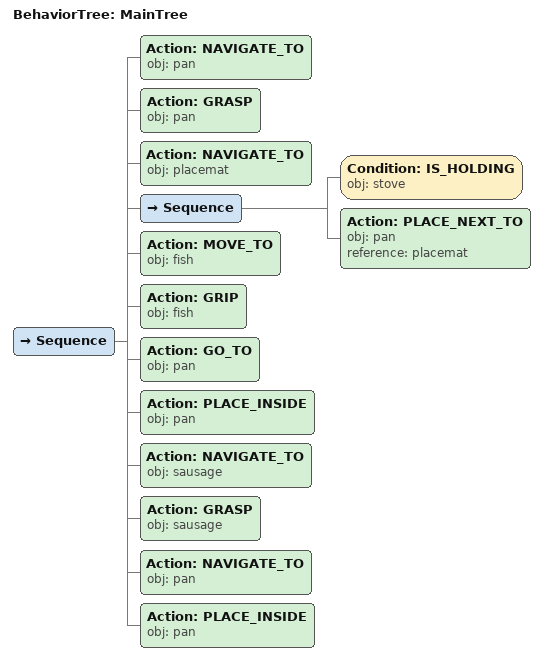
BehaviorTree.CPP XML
<root main_tree_to_execute="MainTree">
  <BehaviorTree ID="MainTree">
    <Sequence>
      <!-- Navigate to pan -->
      <Action ID="NAVIGATE_TO" obj="pan" />
      <!-- Grasp pan -->
      <Action ID="GRASP" obj="pan" />
      <!-- Navigate to placemat -->
      <Action ID="NAVIGATE_TO" obj="placemat" />
      <Sequence>
        <!-- Check stove is holding before PLACE_ON_TOP -->
        <Condition ID="IS_HOLDING" obj="stove" />
        <!-- Place next to placemat -->
        <Action ID="PLACE_NEXT_TO" obj="pan" reference="placemat" />
      </Sequence>
      <!-- Place pan next to placemat -->
      <Action ID="MOVE_TO" obj="fish" />
      <!-- Move to fish -->
      <Action ID="GRIP" obj="fish" />
      <!-- Grip fish -->
      <Action ID="GO_TO" obj="pan" />
      <!-- Go to pan -->
      <Action ID="PLACE_INSIDE" obj="pan" />
      <!-- Navigate to sausage -->
      <Action ID="NAVIGATE_TO" obj="sausage" />
      <!-- Grasp sausage -->
      <Action ID="GRASP" obj="sausage" />
      <!-- Navigate to pan -->
      <Action ID="NAVIGATE_TO" obj="pan" />
      <!-- Place inside pan -->
      <Action ID="PLACE_INSIDE" obj="pan" />
    </Sequence>
  </BehaviorTree>
</root>
